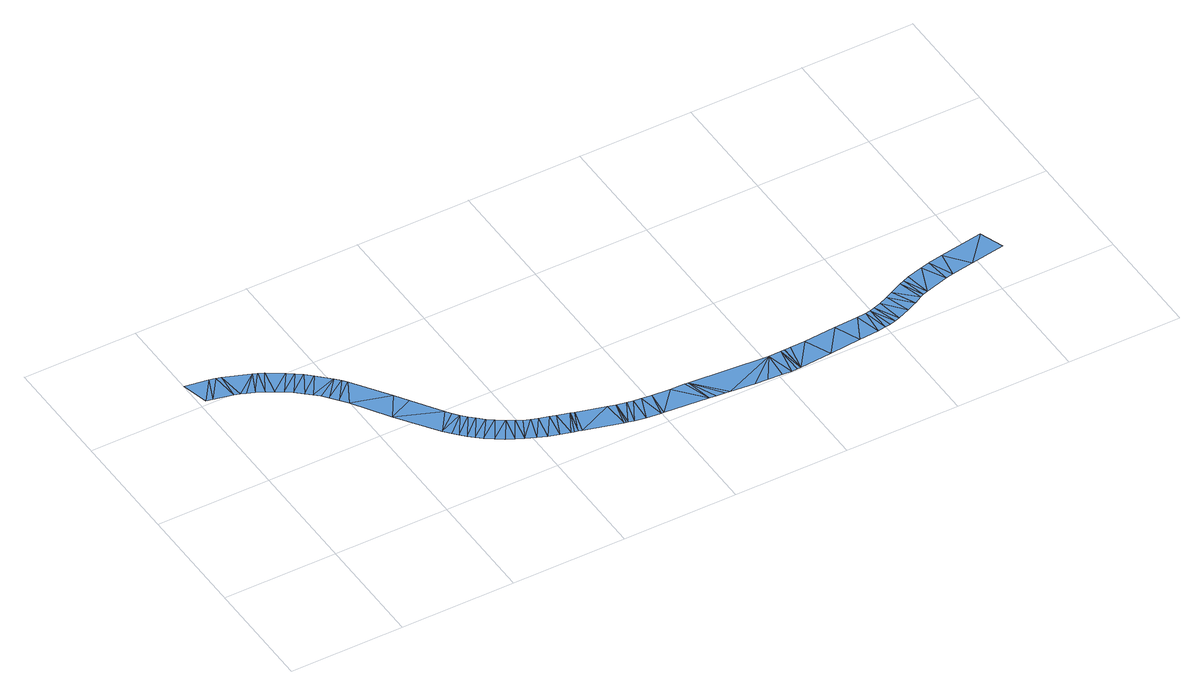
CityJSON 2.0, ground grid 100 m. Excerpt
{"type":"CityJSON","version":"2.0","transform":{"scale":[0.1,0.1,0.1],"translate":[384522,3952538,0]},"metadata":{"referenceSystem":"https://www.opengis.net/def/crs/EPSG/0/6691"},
"CityObjects":{
"waterbody1":{"type":"WaterBody","attributes":{"name":"神田川","class":"1030"},"geometry":[{"type":"MultiSurface","lod":"1","boundaries":[[[0,1,2]],[[0,2,3]],[[4,0,3]],[[4,3,5]],[[6,4,5]],[[6,5,7]],[[8,6,7]],[[8,7,9]],[[8,9,10]],[[11,10,12]],[[11,8,10]],[[13,12,14]],[[13,11,12]],[[15,14,16]],[[15,13,14]],[[17,16,18]],[[17,15,16]],[[19,18,20]],[[19,17,18]],[[21,20,22]],[[21,19,20]],[[23,22,24]],[[23,24,25]],[[23,21,22]],[[26,25,27]],[[28,27,29]],[[26,23,25]],[[28,26,27]],[[30,28,29]],[[30,29,31]],[[32,30,31]],[[33,32,31]],[[33,31,34]],[[35,34,36]],[[35,36,37]],[[38,33,34]],[[35,38,34]],[[39,37,40]],[[39,35,37]],[[41,40,42]],[[41,39,40]],[[43,42,44]],[[43,41,42]],[[45,44,46]],[[45,43,44]],[[47,46,48]],[[47,45,46]],[[47,48,49]],[[50,49,51]],[[50,47,49]],[[52,50,51]],[[53,51,54]],[[53,52,51]],[[55,53,54]],[[55,54,56]],[[57,55,56]],[[57,56,58]],[[59,57,58]],[[59,58,60]],[[61,60,62]],[[61,59,60]],[[61,62,63]],[[64,63,65]],[[64,61,63]],[[66,64,65]],[[66,65,67]],[[68,67,69]],[[68,66,67]],[[68,69,70]],[[71,70,72]],[[71,68,70]],[[73,71,72]],[[73,72,74]],[[75,73,74]],[[75,74,76]],[[77,75,76]],[[77,76,78]],[[79,77,78]],[[79,78,80]],[[81,79,80]],[[82,81,80]],[[82,80,83]],[[82,83,84]],[[82,84,85]],[[86,82,85]],[[86,85,87]],[[86,87,88]],[[86,88,89]],[[86,89,90]],[[86,90,91]],[[91,92,86]],[[92,91,93]],[[92,93,94]],[[95,92,94]],[[96,95,94]],[[97,96,94]],[[98,97,94]],[[98,94,99]],[[100,98,99]],[[100,99,101]],[[102,100,101]],[[102,101,103]],[[104,102,103]],[[104,103,105]],[[106,104,105]],[[106,105,107]],[[106,107,108]],[[109,106,108]],[[109,108,110]],[[111,109,110]],[[111,110,112]],[[113,111,112]],[[113,112,114]],[[115,113,114]],[[115,114,116]],[[115,116,117]],[[118,115,117]],[[118,117,119]],[[120,118,119]],[[120,119,121]],[[122,120,121]],[[123,122,121]],[[123,121,124]],[[125,123,124]],[[125,124,126]],[[127,125,126]],[[127,126,128]],[[129,127,128]],[[129,128,130]]]}]}
},
"vertices":[
[204,2241,1],[6,2273,1],[60,2041,1],[116,2030,1],[263,2229,1],[281,1989,1],[305,2217,1],[331,1974,1],[531,2130,1],[374,1958,1],[439,1929,1],[570,2113,1],[507,1895,1],[617,2086,1],[570,1859,1],[754,2000,1],[631,1821,1],[810,1961,1],[693,1775,1],[866,1917,1],[758,1722,1],[927,1861,1],[807,1677,1],[1037,1752,1],[853,1631,1],[895,1584,1],[1080,1706,1],[947,1519,1],[1111,1668,1],[995,1452,1],[1333,1352,1],[1200,1143,1],[1409,1238,1],[1575,986,1],[1443,800,1],[1651,889,1],[1490,740,1],[1530,695,1],[1611,938,1],[1696,842,1],[1575,650,1],[1741,798,1],[1623,606,1],[1800,747,1],[1674,565,1],[1855,705,1],[1742,515,1],[1927,656,1],[1809,470,1],[1877,432,1],[1990,617,1],[1944,398,1],[2041,589,1],[2096,564,1],[2028,362,1],[2151,545,1],[2110,331,1],[2238,520,1],[2199,301,1],[2289,506,1],[2289,275,1],[2400,475,1],[2310,270,1],[2341,261,1],[2430,463,1],[2373,253,1],[2681,391,1],[2695,159,1],[2753,373,1],[2712,155,1],[2727,152,1],[2833,355,1],[2772,141,1],[2889,344,1],[2872,124,1],[2955,334,1],[2995,108,1],[3044,327,1],[3020,105,1],[3203,312,1],[3408,71,1],[3328,307,1],[3360,305,1],[3466,66,1],[3545,58,1],[3584,53,1],[4049,250,1],[3792,33,1],[3793,33,1],[3905,22,1],[4031,13,1],[4114,10,1],[4160,251,1],[4165,11,1],[4195,12,1],[4190,253,1],[4195,252,1],[4248,254,1],[4379,258,1],[4480,33,1],[4661,276,1],[4753,58,1],[4869,286,1],[4928,71,1],[4952,294,1],[4998,79,1],[4997,302,1],[5047,87,1],[5100,100,1],[5040,313,1],[5147,117,1],[5108,338,1],[5250,159,1],[5183,368,1],[5339,200,1],[5249,400,1],[5343,202,1],[5413,239,1],[5355,453,1],[5446,255,1],[5397,470,1],[5486,268,1],[5448,488,1],[5591,529,1],[5694,328,1],[5671,547,1],[5760,341,1],[5798,570,1],[5958,375,1],[6183,634,1],[6261,424,1]
]}
